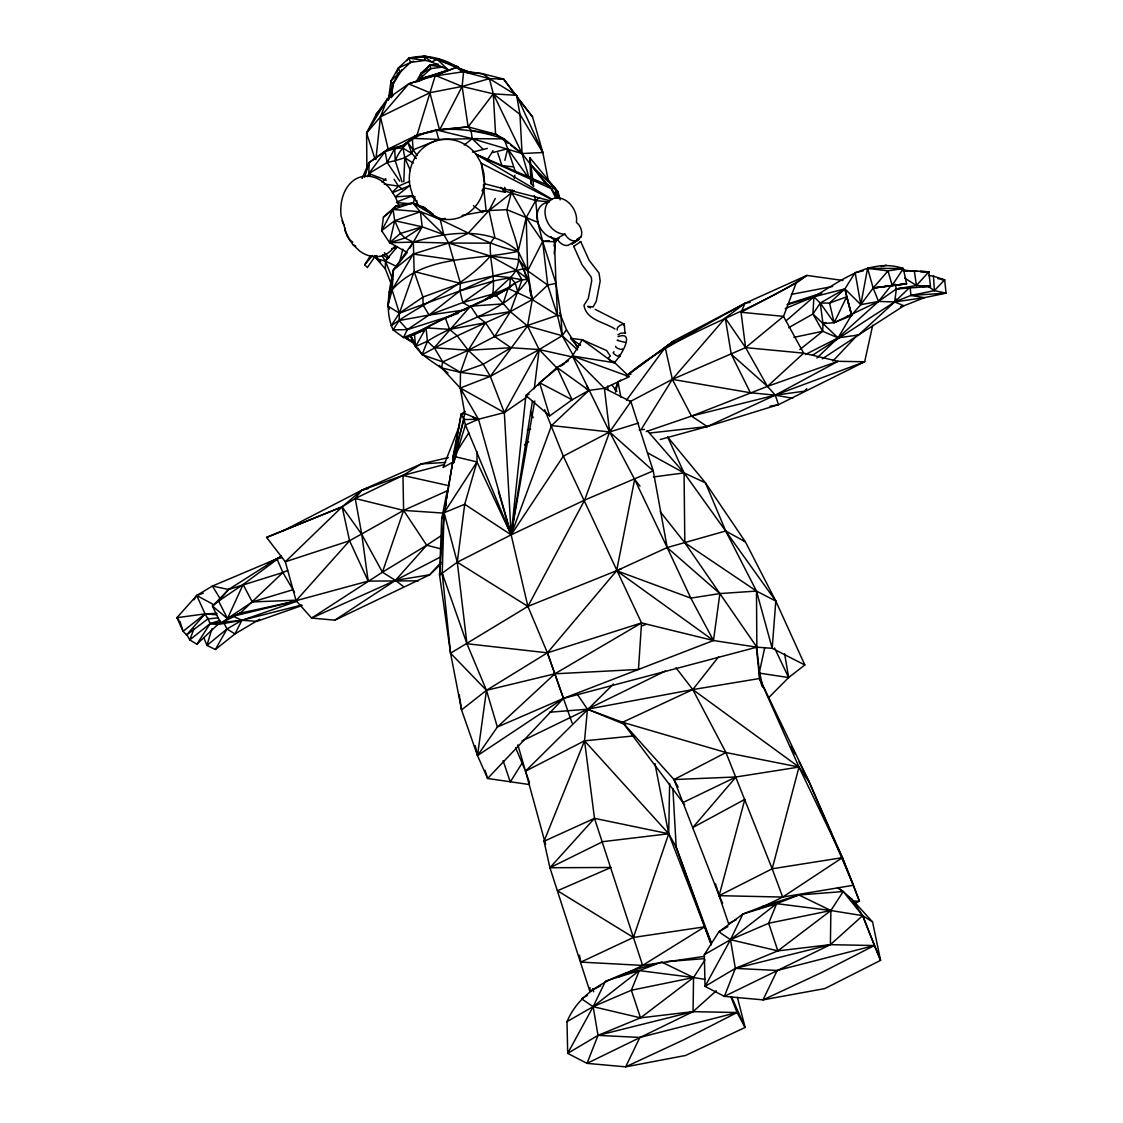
<?xml version="1.0" encoding="UTF-8"?>
<svg xmlns="http://www.w3.org/2000/svg" width="1123" height="1123" viewBox="0 0 1123 1123"><rect width="100%" height="100%" fill="white"/><g stroke="black" fill="none" stroke-linecap="round" stroke-linejoin="round"><path stroke-width="1.5" d="M391.492 284.821L385.386 268.959L385.428 261.069L381.988 255.763M529.396 784.542L487.607 778.492L477.514 755.582L497.363 727.044L486.456 690.322L466.943 643.732L457.272 562.202L464.711 504.283L476.98 461.932L477.05 451.769M465.161 411.411L461.23 414.106L452.723 458.03L453.706 462.732L464.796 413.503L460.29 388.039L460.472 372.387L468.235 350.292L485.501 322.736L510.305 311.675L532.274 299.588L547.715 285.06L555.983 283.389L554.411 240.476L555.576 241.712L559.128 238.146M704.907 959.983L693.551 977.515L693.059 1011.655L587.034 1063.369L567.691 1053.374L567.003 1021.621C582.374 985.517 621.735 972.897 656.548 963.604M837.533 887.577L843.205 891.536L830.88 910.528L830.402 944.668L724.377 996.382L705.033 986.387L704.346 954.634L718.86 931.823L742.879 914.066L762.306 906.542L798.888 894.975L843.205 891.536L851.922 899.284L872.557 921.899L880.558 960.362L824.787 988.591L763.008 999.863L724.377 996.382L735.34 968.391L730.483 939.698L742.879 914.066L776.639 903.65L798.888 894.975L830.88 910.528L862.661 915.652L872.557 921.899M547.813 186.474L522.055 153.542L504.059 138.915L495.566 134.142L468.123 126.885L436.173 129.889L417.012 135.041L402.596 145.639L404.757 157.739L410.358 170.57M669.631 783.503L668.704 833.757L633.428 937.452L642.637 965.401L704.486 956.347M453.187 459.321L444.09 512.706L442.223 573.249L450.548 653.207L461.539 709.933L477.514 755.582L563.479 698.394L713.47 640.517L756.86 647.171L772.175 648.322L804.84 664.998L788.641 677.548L768.904 697.453M458.254 313.429L407.326 329.629L393.078 329.867C384.459 310.776 389.218 289.552 393.443 269.997L407.256 252.493L389.639 242.708L381.638 230.678L383.406 217.16L396.012 205.846L412.646 202.898L420.381 211.784L422.22 226.818L413.362 242.119L414.12 271.513L399.395 313.177L399.156 320.532L393.078 329.867L403.508 337.56L407.523 337.391L423.539 330.33M447.122 491.228L441.676 519.051L439.57 575.088L450.548 653.207L486.456 690.322L477.514 755.582L475.226 745.742M799.773 349.604L822.696 331.285L822.991 323.592L820.253 303.042L813.908 296.781L787.055 304.74M403.803 181.729L404.757 157.739L411.776 153.374L413.138 149.864L412.309 138.326L417.012 135.041L433.113 131.447M416.605 205.663L416.815 200.47M484.252 300.36L492.66 294.086C495.608 276.904 489.305 260.297 490.372 243.158L494.752 236.953L489.01 210.548L495.271 198.504M600.679 985.84L589.8 991.146L589.954 987.636M928.553 275.528L933.438 276.118L944.64 279.866L946.071 293.145L924.482 297.651L903.917 305.765L858.562 334.963L838.025 337.869L822.696 331.285L812.94 313.991L813.908 296.781C840.453 281.157 870.451 257.293 903.327 268.509L906.584 283.81L873.161 288.035L860.794 304.656L851.613 314.987L838.025 337.869L816.912 358.012M544.739 409.713L563.325 456.191L641.542 622.928L638.468 669.448L554.874 673.8L486.456 690.322L461.539 709.933L459.209 694.688M389.428 309.106L387.828 306.046L392.109 289.846L393.443 269.997L413.362 242.119C447.473 231.745 488.968 226.144 518.194 251.285L527.656 270.797L532.274 299.588L527.529 325.979L490.302 376.359L460.29 388.039L439.247 365.34M453.145 459.784L444.09 512.706L439.57 575.088L457.272 562.202L511.147 534.843L584.634 500.086L653.249 470.874L630.901 401.599L604.399 388.277L572.407 355.991L582.29 339.778L606.673 350.587L610.393 356.159M512.088 189.731L506.922 209.678C509.716 231.029 529.607 258.599 510.432 277.592L509.66 287.572L495.018 296.037L506.698 289.257M647.606 452.864L684.061 472.923L705.469 482.834L745.377 541.833L775.811 601.086L772.175 648.322L756.481 591.077L725.725 530.997L705.469 482.834L667.624 436.959L684.061 472.923L775.811 601.086L804.84 664.998M614.969 328.983C604.75 322.231 586.08 320.027 583.988 305.274L588.312 298.423L591.709 280.834L591.302 277.241L581.967 264.635L573.727 246.428L574.443 245.656M593.155 306.874L596.257 301.343L600.187 281.017L599.022 273.043L589.126 260.325L580.703 241.571L580.015 241.852M383.406 217.16L393.064 209.439L420.381 211.784L443.796 234.679L448.681 243.045L460.472 283.389L459.869 290.927L462.915 302.522L470.144 306.944M391.45 97.743L393.05 82.358M483.002 149.162L472.193 138.662L471.042 130.366L468.123 126.885L462.129 86.443L463.602 71.732C449.13 59.786 427.779 53.104 408.997 58.171L398.398 67.97L391.015 80.884L388.361 99.961L387.435 98.796L408.674 83.888L448.386 69.963M572.098 722.987L547.406 652.828L527.908 606.392L511.147 534.843L525.887 395.493L556.952 367.432L568.519 360.722M375.896 159.452L380.444 116.834L387.435 98.796L393.457 95.371M391.674 95.988L393.148 82.653M554.172 253.756L555.703 239.803M385.386 268.959L376.542 258.767L376.921 255.553M534.267 388.811L539.152 349.576L527.529 325.979L510.305 311.675L495.454 294.703L445.326 318.02L410.765 335.903C415.51 354.798 434.517 361.676 448.007 373.103M822.303 358.855L858.562 334.963L894.666 301.947L896.365 288.934L895.143 284.147M554.215 246.035L554.944 240.968M368.512 166.036L369.032 162.638L388.179 149.092L417.012 135.041L435.331 75.423L458.381 66.762L426.291 56.262L414.696 57.835M441.676 519.051L444.09 512.706L464.711 504.283L511.147 534.843L532.484 400.813M391.38 92.774L393.05 82.681M455.222 447.923L453.72 456.373L476.98 461.932L511.147 534.843L534.759 400.981M455.826 444.54L461.23 414.106L464.796 413.503L478.482 419.23L504.339 412.576L526.827 397.065M870.311 268.537L867.602 268.285L873.161 288.035L892.167 285.424L903.327 268.509L867.602 268.285L860.794 304.656L878.537 301.441L894.666 301.947L924.482 297.651L910.879 295.433L894.666 301.947L812.448 355.303M514.222 178.445L514.839 175.216M572.632 357.002L539.152 349.576L511.007 347.737L494.653 336.549L485.501 322.736L449.607 329.39L426.066 327.846L427.386 341.252L434.25 347.723L442.729 361.873L441.564 367.909L460.472 372.387L490.302 376.359L539.152 349.576L562.202 335.735L566.483 329.811L559.717 313.05M486.456 690.322L547.406 652.828L616.625 570.723L634.649 479.409L609.635 431.962L572.407 355.991L562.272 364.75M595.148 309.344L624.135 324.042L623.841 325.516M618.057 336.661C636.502 329.994 619.966 358.237 613.944 362.813M764.763 647.522L759.443 672.031L759.583 678.503L762.25 686.757M872.711 325.291L864.668 361.76L778.492 404.659L707.223 426.572L660.254 439.5M573.502 355.935L562.202 335.735L557.471 315.338L547.715 285.06L527.656 270.797L518.91 259.638L490.4 256.016C463.167 287.165 424.199 302.073 391.211 325.754L399.395 313.177L392.109 289.846C424.059 254.219 475.52 260.985 518.194 251.285L526.224 217.581L535.685 200.582L539.573 197.48M413.348 203.052L414.949 196.469M504.845 160.364L507.708 148.741L504.059 138.915C469.414 127.236 412.464 118.589 395.24 160.687L387.21 162.498L368.877 173.546L367.46 176.62M615.544 392.124L618.057 382.045L620.837 380.009M399.535 262.333L402.834 249.138M390.425 92.058L388.361 99.961L392.489 85.109L398.539 72.728M854.785 903.482L859.418 901.151L853.41 885.261L782.703 897.066L772.175 868.795L799 767.065L759.583 678.503L756.242 645.851M621.384 568.771L527.908 606.392L457.272 562.202L444.09 512.706L446.294 504.353M736.253 919.737L728.518 923.513L719.127 895.663L744.844 799.365L692.765 827.581L736.028 776.976L799 767.065L809.318 782.226L842.432 857.649L853.41 885.261L809.318 782.226L759.583 678.503L692.793 689.578L587.441 709.217L549.428 712.235M452.723 458.03L464.052 419.553L461.23 414.106M211.952 628.768L206.927 645.416L215.391 649.501L234.974 633.934L259.595 619.264M364.61 177.266L369.032 162.638L388.179 149.092L402.596 145.639L417.012 135.041M453.706 462.732L465.441 424.971L464.052 419.553L478.482 419.23L511.147 534.843L563.325 456.191L609.635 431.962L638.552 423.034M417.812 348.018L422.094 354.7L442.729 361.873L468.235 350.292L494.653 336.549L510.305 311.675L522.083 279.795L516.341 270.25L490.4 256.016L448.681 243.045L413.362 242.119L389.639 242.708L394.706 220.698L393.064 209.439L396.012 205.846L399.437 206.099M444.455 464.487L402.96 475.436L355.233 498.5L342.122 506.838L266.558 537.412L285.34 561.767L296.093 600.679L311.604 618.071L382.438 572.211L403.606 510.404L402.96 475.436L421.336 463.939L448.344 457.566M389.162 292.513L390.299 289.355M498.387 491.425L511.147 534.843L504.339 412.576L460.29 388.039L478.482 419.23L465.441 424.971L511.147 534.843L551.533 425.575L588.957 390.411L604.399 388.277L629.329 376.668L572.407 355.991L614.842 362.813L628.122 375.517M194.068 628.529L189.759 639.913L196.848 644.223L217.764 624.528L241.88 620.317L301.764 604.988M842.98 280.483L806.875 275.416L796.081 283.178L783.503 316.363L745.588 347.625L672.34 379.349L630.017 401.683M396.503 72.855L398.398 67.97L413.643 61.175M418.865 79.045L421.181 73.079L429.66 65.246L438.209 64.095M518.91 259.638L528.189 279.332C504.887 313.556 460.472 320.027 427.386 341.252L422.094 354.7L457.201 335.833L485.501 322.736L477.612 316.756L470.565 306.144L434.25 347.723L468.235 350.292L511.007 347.737L483.227 364.259L460.472 372.387L442.729 361.873M459.588 425.406L443.038 467.533L452.667 462.283M614.913 389.892L618.057 382.045L620.879 397.233M589.8 991.146L549.919 867.742L544.023 841.267L584.536 740.815L587.441 709.217L577.854 695.053M362.069 178.515L369.032 162.638L368.877 173.546L370.604 176.578M534.225 195.584L535.685 200.582L537.833 222.326L542.648 241.389L527.656 270.797L523.725 268.706L493.46 275.893L459.869 290.927L429.098 315.058L407.326 329.629L403.508 337.56L429.379 326.835M863.25 270.868L855.122 272.594L844.931 288.892L846.686 296.823L834.164 322.68L822.991 323.592L812.94 313.991L788.627 327.705M730.876 996.789L737.053 1012.525L683.739 1039.8L625.665 1066.85L685.521 1055.48L745.125 1027.447L737.053 1012.525L639.871 1037.441L625.665 1066.85L587.034 1063.369L598.012 1035.378L593.141 1006.671L605.536 981.053L639.296 970.623L661.545 962.032L693.551 977.515L705.258 979.396M838.853 888.56L843.205 891.536L862.661 915.652L880.558 960.362L874.396 945.538L777.214 970.454L763.008 999.863L821.081 972.813L874.396 945.538L862.661 915.652L851.922 899.284L849.1 897.263M900.562 306.467L903.917 305.765L894.666 301.947L896.168 298.929M375.166 159.494L366.589 133.033L376.205 114.349L387.435 98.796L366.589 133.033L366.912 169.306M548.347 180.887L542.83 152.517L532.555 116.918L503.609 79.059L489.389 78.652L462.129 86.443L439.57 130.001L429.912 92.704L408.674 83.888L366.589 133.033M399.746 181.14L387.21 162.498L394.706 148.615L402.596 145.639M426.066 327.846L415.594 346.516L410.765 335.903M215.391 649.501L226.986 628.978L241.88 620.317L297.272 601.156M481.964 190.854L483.662 187.878L483.494 184.495M401.978 69.668L392.489 85.109L391.015 80.884L410.471 62.397L425.435 60.375L431.681 61.962L448.498 70.117L425.056 77.431L417.531 81.698M416.114 81.937L421.181 73.079L430.839 68.629L442.813 67.015L429.66 65.246L424.199 71.858M419.834 80.898L422.374 76.462L430.839 68.629L429.66 65.246L434.98 64.881M409.867 248.043L413.362 242.119L404.954 238.048L400.406 233.444L394.706 220.698L420.381 211.784C453.79 223.098 483.157 244.421 518.194 251.285M392.109 289.846L413.194 254.037L448.681 243.045L468.235 233.163L489.01 210.548L514.222 190.798M537.945 385.442L539.573 382.718L557.317 368.386L556.952 367.432L588.957 390.411L572.126 399.802L549.666 415.931L525.887 395.493L529.073 394.187M486.975 160.505L493.011 150.65M641.851 428.382L672.34 379.349L725.247 318.034L745.012 303.294L806.875 275.416C749.546 314.412 679.415 330.288 626.381 375.952M522.307 762.742L510.291 781.973L503.076 760.608M375.321 256.072L367.333 267.569L364.736 264.761L370.351 255.89M196.848 644.223L210.085 623.644L219.982 620.443M456.556 451.951L468.81 432.832M193.9 599.794L196.707 595.485L212.387 586.066L280.876 557.12M444.09 512.706L476.98 461.932M812.94 313.991L820.253 303.042L844.931 288.892L860.794 304.656L855.122 272.594M630.901 401.599L609.635 431.962L584.634 500.086L527.908 606.392L450.548 653.207M626.522 400.139L665.209 347.526L674.165 340.634L745.012 303.294L750.164 302.298M416.38 158.511L411.776 153.374L402.567 147.969L394.706 148.615L385.091 151.605L368.877 173.546L386.242 180.199M460.57 70.567L482.792 73.767L489.389 78.652L493.306 93.841L468.123 126.885L442.925 129.636M624.29 324.365L625.006 333.25M447.544 490.667L403.606 510.404L349.576 540.767L296.093 600.679L368.176 581.11L361.788 534.408L355.233 498.5L361.718 490.218L421.336 463.939L445.705 462.409M522.055 740.941L587.441 709.217L622.549 722.286L692.793 689.578L718.552 656.843M805.416 354.517L838.025 337.869L878.537 301.441L890.904 285.832M392.671 279.43L385.428 261.069L397.43 246.527M406.947 60.642L408.997 58.171L411.397 58.284M364.736 264.761L372.485 255.525M385.049 103.892L376.205 114.349L378.549 111.879M380.753 261.729L374.156 256.03L376.542 258.767L385.428 261.069L388.712 257.209M281.368 555.955L228.587 589.491L218.578 601.058L212.458 606.153L220.768 623.223L240.21 613.172L297.174 600.749L233.177 616.204L241.88 620.317L256.872 621.342L301.975 605.536M846.84 316.419L851.613 314.987L844.931 288.892L829.546 303.07L834.164 322.68L851.711 315.493L846.686 296.823L829.546 303.07L820.253 303.042L834.164 322.68L878.537 301.441L873.161 288.035L888.012 270.882L903.327 268.509M203.277 593.183L196.707 595.485L176.929 617.692L183.063 631.266L186.53 634.986L205.074 613.874L216.978 613.355M609.48 356.875C605.999 357.76 611.642 362.322 614.127 361.732L614.842 362.813L612.653 361.269M440.314 557.092L395.45 580.38L311.604 618.071L334.851 620.163L395.45 580.38L426.684 545.231L442.476 534.857M545.567 844.37L525.508 771.164L584.536 740.815L668.704 833.757L676.186 847.177L711.154 942.506L704.697 926.812L633.428 937.452L557.471 890.75L610.996 867.461L549.919 867.742L594.488 818.344L584.536 740.815L633.891 735.916M878.537 301.441L896.365 288.934L916.452 285.495L928.791 271.836L902.878 270.292M440.974 562.511L429.674 574.794L334.851 620.163M580.689 241.684L573.727 246.428M806.777 388.67L804.405 391.183L775.249 395.156L691.501 416.086L646.23 431.569M832.929 361.016L857.902 334.612M910.163 286.87L910.879 295.433L934.42 290.618L944.64 279.866L937.859 278.588M294.535 592.397L282.884 572.505L228.587 589.491L212.458 606.153L227.478 618.562L240.21 613.172L282.884 572.505L287.642 570.47M382.185 182.347L385.779 178.697M392.545 192.047L398.511 186.151L409.656 181.308M417.644 81.095L422.374 76.462L421.181 73.079L423.104 73.177M384.445 152.714L388.179 149.092L394.706 148.615L395.24 160.687L402.034 181.954M448.624 485.641L402.96 475.436L361.718 490.218L342.122 506.838L285.34 561.767L349.576 540.767L368.176 581.11L418.458 580.844M894.666 301.947L910.444 286.702M613.481 684.005L525.508 771.164L529.537 782.703M440.792 564.111L429.674 574.794L395.45 580.38L382.438 572.211L361.788 534.408L342.122 506.838L266.558 537.412M407.326 329.629L399.156 320.532L429.098 315.058L462.915 302.522L492.66 294.086L510.432 277.592L522.083 279.795L528.189 279.332L532.274 299.588L557.471 315.338L560.967 316.139L562.202 335.735L577.559 349.843M716.292 990.753L693.059 1011.655L598.012 1035.378L567.691 1053.374L593.141 1006.671L639.296 970.623L693.551 977.515L640.517 1017.845L598.012 1035.378L639.871 1037.441M862.661 915.652L830.402 944.668L735.34 968.391L705.033 986.387L730.483 939.698L776.639 903.65L830.88 910.528L777.86 950.872L735.34 968.391L777.214 970.454M786.072 320.827L813.908 296.781L821.685 293.103M522.083 279.795L515.176 282.87L509.66 287.572L492.66 294.086M422.459 79.593L425.056 77.431L433.492 75.311M186.671 634.397L189.759 639.913L210.085 623.644L241.88 620.317L234.974 633.934L226.986 628.978L206.927 645.416L203.768 637.597M464.262 145.021L472.193 138.662L504.059 138.915M453.495 259.904L413.194 254.037L393.443 269.997L387.828 306.046L399.395 313.177L422.95 297.076L460.472 283.389L493.46 275.893L510.432 277.592L515.176 282.87C484.378 304.501 446.519 314.3 414.457 334.219L415.594 346.516L427.386 341.252M216.641 614.828L205.074 613.874L183.063 631.266L179.919 621.328M575.86 240.912L580.928 236.939A10.893 8.366 60.7 0 0 576.45 222.452L576.618 218.887A19.049 14.641 60.7 0 0 559.844 198.125A19.049 14.641 60.7 0 0 545.062 213.089A19.049 14.641 60.7 0 0 561.837 233.851L565.346 234.651A10.893 8.366 60.7 0 0 575.86 240.912L567.859 245.418A10.893 8.366 60.7 0 1 557.331 239.143L553.821 238.357A19.049 14.641 60.7 0 1 537.313 219.954A19.049 14.641 60.7 0 1 547.771 202.491M281.396 556.208L243.101 584.521L218.578 601.058L227.478 618.562L220.768 623.223M186.53 634.986L207.895 618.941L218.002 617.847M626.48 375.84L674.165 340.634L626.269 375.896L631.056 374.029M462.915 302.522L493.208 281.031L510.432 277.592M524.455 444.82L528.736 441.774M757.927 909.153L782.703 897.066L842.432 857.649L799 767.065L692.793 689.578L675.962 667.75M560.152 366.547L564.392 363.796M489.853 298.213L495.454 294.703M619.335 976.757L642.637 965.401L704.697 926.812L676.186 847.177L672.888 788.514M382.438 572.211L426.684 545.231L441.367 548.979M639.998 486.147L634.649 479.409L667.188 547.561L719.885 593.562L713.47 640.517L641.542 622.928L554.874 673.8L497.363 727.044L563.479 698.394L756.86 647.171L756.481 591.077L684.819 542.774L660.282 511.765M587.511 995.329L581.517 998.81L593.141 1006.671L640.517 1017.845L693.059 1011.655L737.053 1012.525M727.844 926.601L718.86 931.823L730.483 939.698L777.86 950.872L830.402 944.668L874.396 945.538M567.003 1021.621L593.141 1006.671L631.337 990.247L693.551 977.515M704.346 954.634L730.483 939.698L768.679 923.26L830.88 910.528M557.036 238.469L565.051 233.963M576.913 239.199L580.928 236.939M770.041 406.259L778.492 404.659L775.249 395.156L767.458 386.382L745.588 347.625L741.054 312.278L745.012 303.294L665.209 347.526L672.34 379.349L750.403 392.755L775.249 395.156L838.039 361.311L864.668 361.76L775.249 395.156L707.223 426.572L650.231 432.973M796.081 283.178L741.054 312.278L783.503 316.363L803.647 353.141L838.039 361.311L767.458 386.382L691.501 416.086L672.34 379.349M852.469 901.109L859.418 901.151L842.432 857.649L772.175 868.795L725.949 752.536L622.549 722.286L674.011 779.559L725.949 752.536L799 767.065M282.968 530.94L361.718 490.218L368.456 488.575M722.679 903.201L719.127 895.663L772.175 868.795M267.611 563.353L276.876 558.692L281.929 557.626M549.919 867.742L602.728 841.674L668.704 833.757L711.322 944.19M665.532 670.964L587.441 709.217L625.441 724.714M439.514 59.407L437.17 59.294L431.681 61.962L423.947 56.15L414.527 57.75M683.051 802.51L736.028 776.976L674.011 779.559L719.127 895.663L782.703 897.066M579.44 955.252L580.872 962.102L633.428 937.452L594.488 818.344L544.023 841.267M551.533 425.575L609.635 431.962L653.249 470.874L667.188 547.561L690.813 598.124L713.47 640.517L616.625 570.723L667.188 547.561L725.725 530.997L745.377 541.833L742.626 539.672M414.457 334.219L423.947 330.078M785.258 308.572L818.569 294.759M234.581 615.601L240.21 613.172M642.538 625.764L645.753 624.43M392.559 192.637L409.853 185.562A40.175 37.677 82.1 0 1 431.218 142.719A40.175 37.677 82.1 0 1 476.026 154.314L555.253 188.383L557.934 191.443L560.195 199.866M411.776 153.374L407.874 142.551L413.138 149.864L438.77 139.449L472.193 138.662L522.055 153.542L542.83 152.517L516.594 95.329L489.389 78.652L460.346 70.974M397.36 201.761L412.773 195.627L418.037 204.568M408.674 83.888L435.331 75.423L456.12 67.394L463.602 71.732L482.792 73.767L503.609 79.059L515.499 95.118M494.653 336.549L557.471 315.338L555.983 283.389L542.648 241.389L526.224 217.581L510.109 189.955M399.395 313.177L459.869 290.927L493.208 281.031M451.853 315.83L445.326 318.02L449.607 329.39L457.201 335.833L468.235 350.292L483.227 364.259L490.302 376.359L504.339 412.576L539.152 349.576L557.317 368.386M433.267 214.254L423.568 207.151L412.646 202.898L393.064 209.439L381.638 230.678L394.706 220.698L422.22 226.818L443.796 234.679L440.202 219.336L437.437 217.301M788.402 303.772L821.489 293.145M442.687 576.689L442.223 573.249L466.943 643.732L547.406 652.828L641.542 622.928M395.24 160.687L404.757 157.739L413.236 163.13M826.177 322.638L822.991 323.592L838.025 337.869M292.542 589.856L252.282 601.942L227.478 618.562L243.101 584.521L252.282 601.942L297.076 600.159M527.305 429.997L530.632 429.042M881.288 266.53L886.244 265.168M492.786 152.546L507.708 148.741L527.417 176.213M813.908 296.781L844.931 288.892M472.474 152.11L487.34 148.461M793.863 337.363L822.696 331.285M762.306 906.542L776.639 903.65L768.679 923.26L777.86 950.872M624.964 973.529L639.296 970.623L631.337 990.247L640.517 1017.845M425.056 77.431L463.602 71.732M528.933 177.364L522.055 153.542L519.977 114.406L516.594 95.329L493.306 93.841L462.129 86.443L429.912 92.704L380.444 116.834L388.179 149.092M791.42 294.38L832.676 286.463M391.66 248.604L396.503 247.72M445.255 218.423L440.202 219.336L412.646 202.898M462.086 215.391L489.01 210.548L506.922 209.678L537.833 222.326M431.569 65.345L434.924 64.769M902.625 287.937L896.365 288.934L930.476 286.421L928.791 271.836L920.313 271.373M477.612 316.756L510.305 311.675M619.798 356.609C617.734 357.086 610.701 352.383 614 351.766M464.599 309.948L429.098 315.058L423.076 305.063L422.95 297.076L414.12 271.513L460.472 283.389M207.895 618.941L205.074 613.874L176.929 617.692L178.922 620.121M653.389 476.952L684.061 472.923L684.819 542.774L756.86 647.171M873.161 288.035L906.584 283.81L892.167 285.424L888.012 270.882L867.602 268.285M615.657 346.291C614.295 347.526 623.293 350.966 622.423 348.888M666.655 961.625L704.149 958.649M547.715 285.06L542.648 241.389L549.372 240.869M639.198 429.814L644.405 429.435M470.565 306.144L502.922 303.926L508.158 288.4L532.274 299.588L529.579 289.832M910.879 295.433L946.071 293.145L934.42 290.618L927.359 285.761M482.034 210.942L489.01 210.548M922.137 286.533L930.476 286.421L916.452 285.495L904.703 278.125M448.681 243.045L490.372 243.158M920.284 271.64L928.791 271.836M542.648 241.389L555.576 241.712L550.846 236.546M412.309 138.326L438.77 139.449L436.173 129.889L472.193 138.662M903.355 270.461L916.93 271.19M580.872 962.102L642.637 965.401M355.233 498.5L403.606 510.404L443.29 513.085M903.313 271.022L906.668 271.261L903.299 270.91M396.461 202.575L411.622 203.825M498.43 78.624L503.609 79.059M549.358 201.929L535.685 200.582L503.258 190.475M941.228 279.529L944.64 279.866M420.269 206.814L423.568 207.151L436.243 217.441M618.352 340.283L617.187 340.325L625.118 342.375M513.239 166.85L501.953 165.628L497.728 152.826M217.764 624.528L210.085 623.644L207.615 617.678M578.429 347.583L570.638 338.36L582.29 339.778L611.151 360.974M420.1 206.646L423.568 207.151L435.499 217.244L443.599 219.336A40.175 37.677 82.1 0 0 484.589 183.793L483.887 173.377L481.276 163.256L476.026 154.314L551.281 188.706L558.103 197.69M384.178 184.032L398.511 186.151L402.596 189.394M759.316 673.126L788.641 677.548L784.64 653.754M471.042 130.366L495.566 134.142L498.359 136.192M617.917 334.794L620.472 333.334L625.567 332.815M775.249 395.156L792.782 398.286M504.704 187.288L505.336 192.3L483.662 187.878L486.077 210.226M594.488 818.344L668.704 833.757L654.92 763.528M228.587 589.491L212.387 586.066L220.627 599.443M456.12 67.394L437.17 59.294L423.947 56.15L425.435 60.375L408.997 58.171L410.471 62.397M549.582 200.624L484.589 183.793L481.276 163.256L551.786 199.613M527.529 325.979L562.202 335.735M624.135 324.042C621.44 323.873 615.98 327.481 617.201 329.994M458.366 68.321L469.175 72.125L457.089 67.408M616.625 570.723L690.813 598.124L719.885 593.562L756.481 591.077L775.811 601.086M592.397 306.818L587.722 306.397L590.558 307.856M435.331 75.423L462.129 86.443M458.268 68.742L467.365 72.63M434.011 216.528L435.499 217.244M385.428 261.069L396.854 266.586M414.373 342.655L404.505 337.139L414.373 342.655L416.1 345.337M518.545 173.532L515.457 171.987L507.708 148.741M472.629 417.152L477.289 419.595M213.552 604.581L196.707 595.485L205.074 613.874M399.353 206.66L395.38 196.862L389.751 188.411A40.863 29.703 76.2 0 0 355.991 178.908A40.863 29.703 76.2 0 0 341.041 215.714L347.091 235.956L352.706 244.421L355.766 246.077M476.026 154.314L551.955 199.248M612.596 362.364L610.926 361.227M586.094 388.656L588.957 390.411L586.866 385.694M406.428 338.725L416.436 344.958M382.606 254.851L388.404 258.472M352.748 242.049L349.899 240.182L345.098 231.057L344.747 227.843M691.501 416.086L707.223 426.572M570.638 338.36L580.577 345.266M502.543 139.252L508.115 143.337M510.909 145.372L522.055 153.542L493.306 93.841L519.977 114.406L542.83 152.517M473.457 205.748L482.679 212.5M516.341 270.25L528.189 279.332M395.45 580.38L403.62 586.655M410.779 195.851L414.864 199.094M731.255 354.222L767.458 386.382L803.647 353.141L745.588 347.625L725.247 318.034L731.255 354.222L750.403 392.755M352.706 244.421L359.585 250.962A40.863 29.703 76.2 0 0 395.394 245.404M437.17 59.294L448.498 70.117M556.797 195.135L555.253 188.383L529.761 157.655L530.884 164.997L555.253 188.383L558.257 197.466M384.375 252.759L389.162 257.574M529.761 157.655L531.067 183.653L533.664 186.446L530.884 164.997L550.144 187.387M500.802 187.344L505.336 192.3M619.096 354.896L619.98 356.384M647.297 430.642L684.061 472.923M519.71 100.551L532.555 116.918M611.642 384.613L616.864 391.394M622.549 722.286L684.707 804.896M413.138 149.864L417.138 155.521M403.606 510.404L426.684 545.231M394.103 179.315L398.511 186.151M566.483 329.811L577.657 347.47M674.011 779.559L678.138 787.111M692.793 689.578L725.949 752.536M410.681 335.595L413.643 341.252M223.828 622.802L226.986 628.978M791.182 746.36L795.126 754.165M799.057 761.955L809.318 782.226M774.519 647.901L788.641 677.548M555.703 198.083L551.281 188.706L555.253 188.383L557.022 197.985M342.08 220.936L343.947 224.909M556.952 367.432L572.126 399.802L539.573 382.718L549.666 415.931M731.691 997.042L745.125 1027.447L737.376 997.266M530.435 411.397L533.172 417.7M276.876 558.692L282.884 572.505M460.29 388.039L462.311 392.797M515.611 747.764L525.508 771.164L517.857 744.858M704.697 926.812L711.238 944.948M547.406 652.828L563.479 698.394L487.607 778.492L485.08 770.294M398.398 67.97L399.886 72.195M592.691 988.605L593.66 991.791M715.576 883.941L719.127 895.663M515.176 282.87L517.9 292.162M523.725 268.706L526.42 278.448M846.686 296.823L851.711 315.493M762.854 686.799L759.443 672.031L756.565 646.076M342.122 506.838L349.576 540.767M385.091 151.605L387.21 162.498M555.983 283.389L560.967 316.139M914.276 270.755L916.452 285.495M604.399 388.277L609.635 431.962L609.494 428.551M557.934 191.443L558.594 197.466M376.233 255.497L376.542 258.767M933.438 276.118L934.42 290.618M493.306 93.841L495.566 134.142M607.74 386.003L607.88 389.414M526.224 217.581L527.656 270.797M511.063 527.894L511.147 534.843M530.884 164.997L531.067 183.653M572.112 243.972L579.075 239.213L572.112 243.972M400.406 233.444L389.639 242.708L404.954 238.048L422.22 226.818L400.406 233.444M409.853 185.562L395.38 196.862L412.773 195.627L409.853 185.562"/></g></svg>
